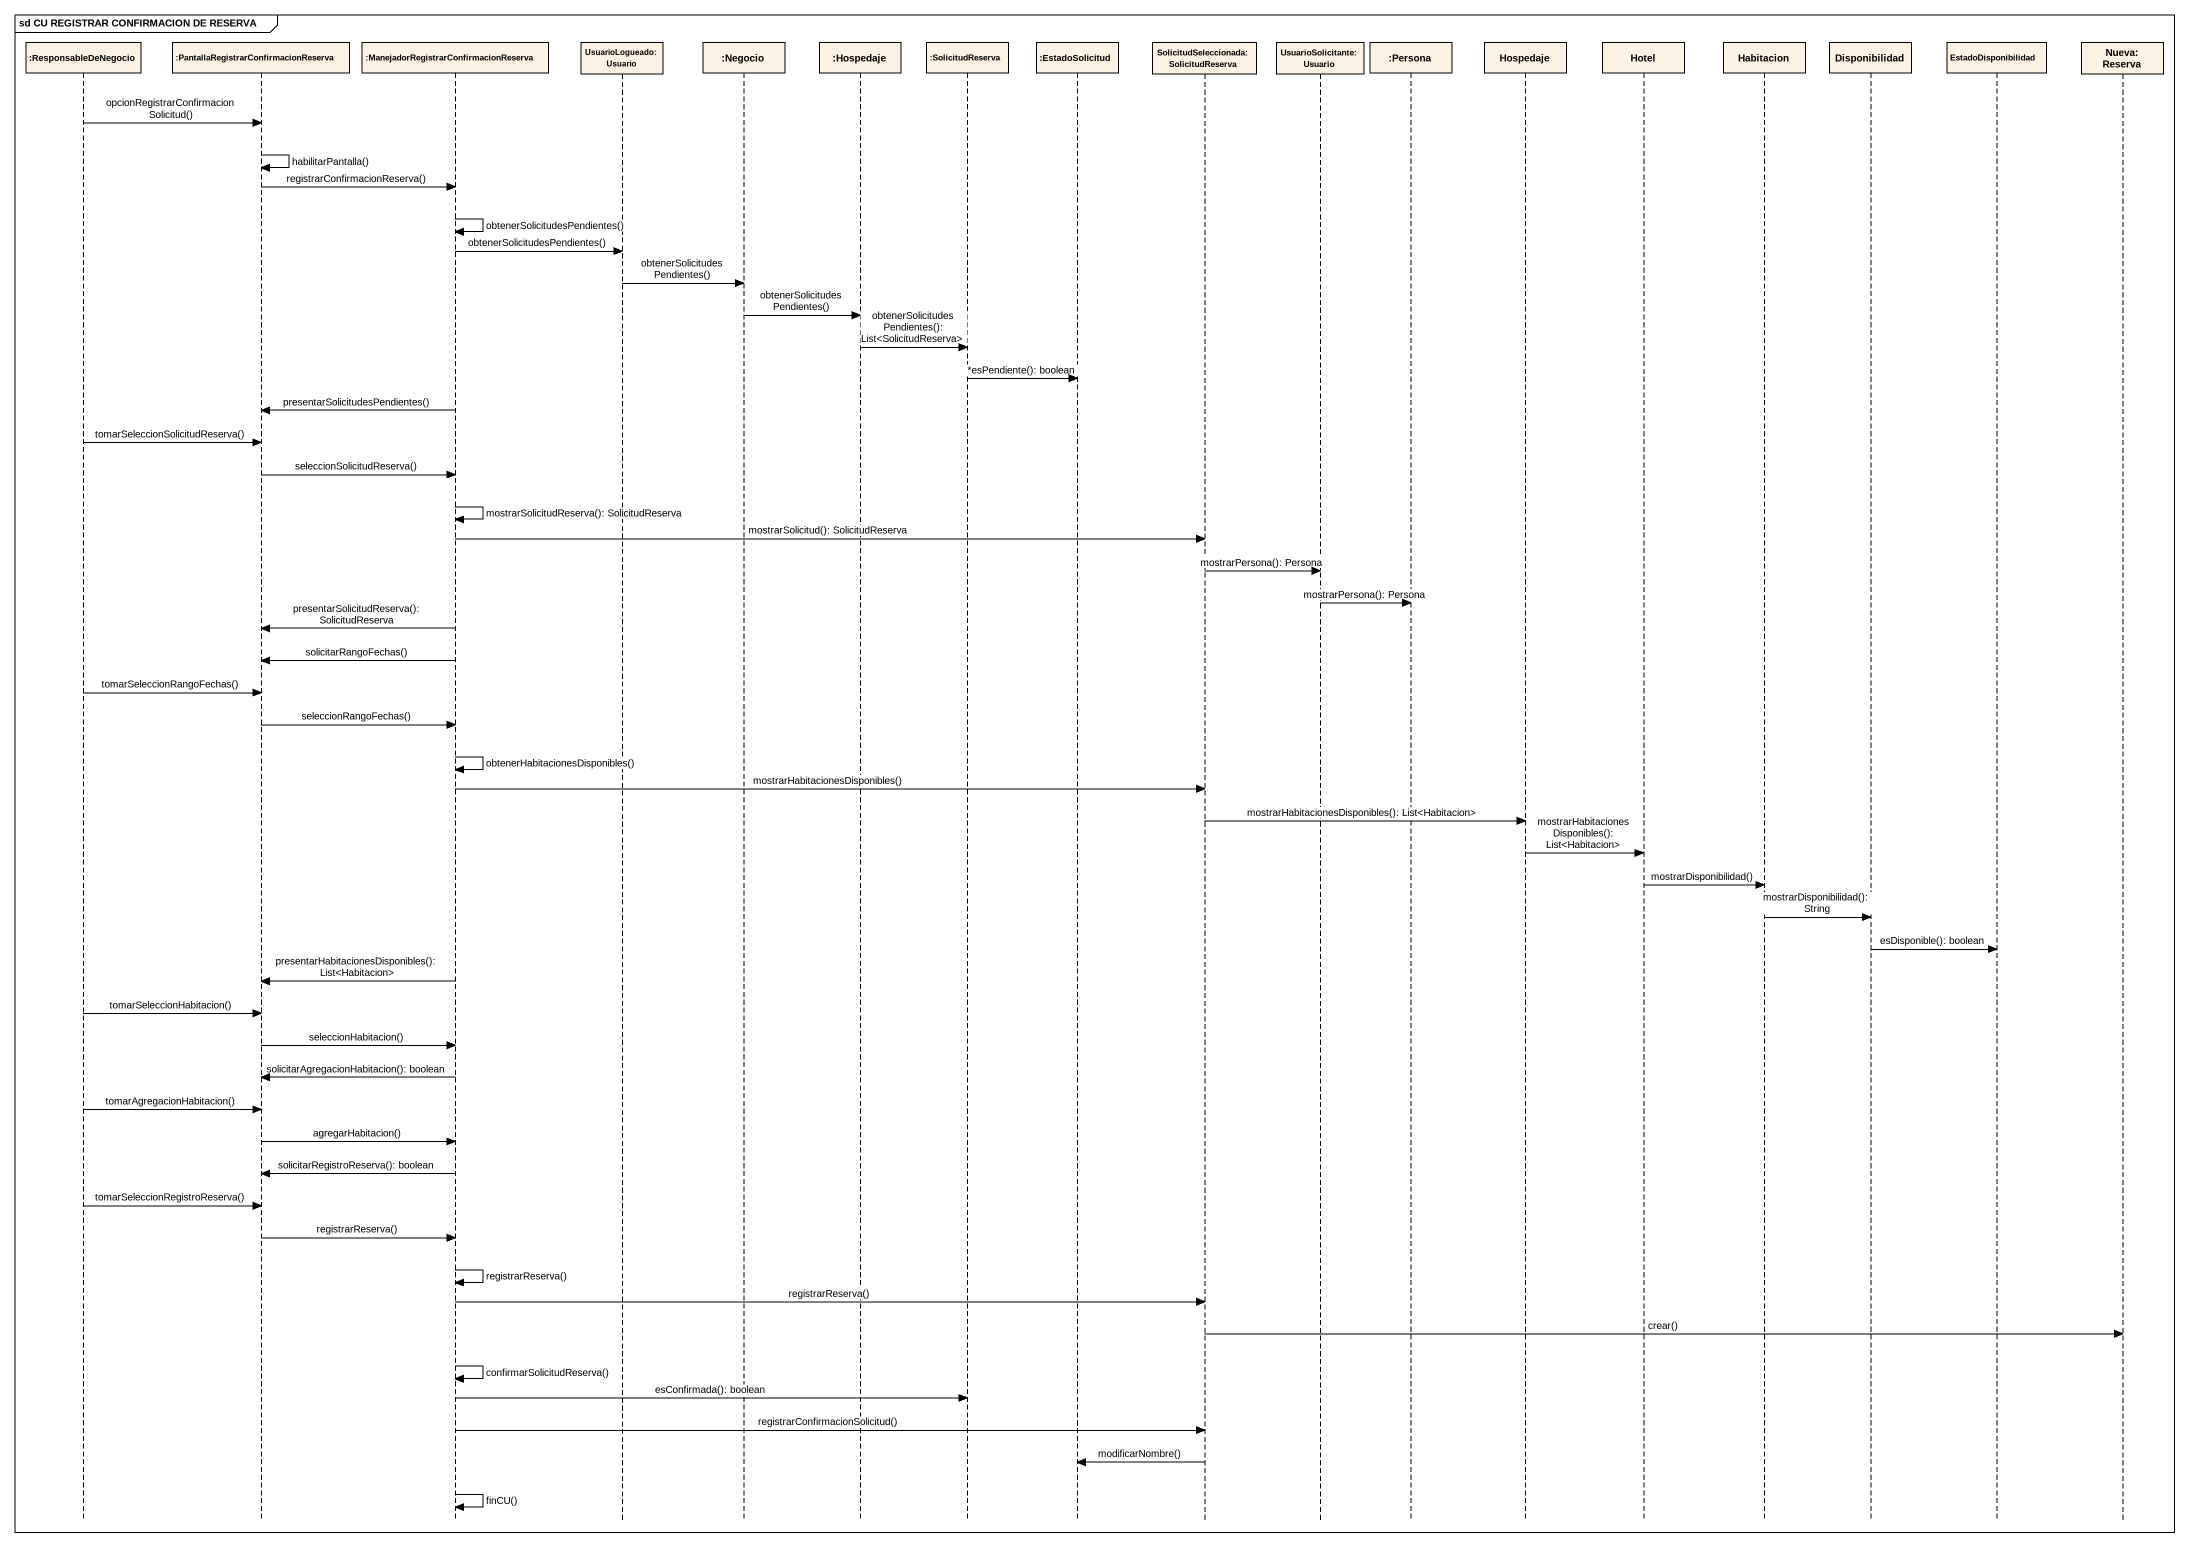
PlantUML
@startuml
mainframe sd CU REGISTRAR CONFIRMACION DE RESERVA
hide footbox
participant ":ResponsableDeNegocio" as ResponsableDeNegocio
participant ":PantallaRegistrarConfirmacionReserva" as PantallaRegistrarConfirmacio
participant ":ManejadorRegistrarConfirmacionReserva" as ManejadorRegistrarConfirmaci
participant "UsuarioLogueado: Usuario" as UsuarioLogueado_Usuario
participant ":Negocio" as Negocio
participant ":Hospedaje" as Hospedaje
participant ":SolicitudReserva" as SolicitudReserva
participant ":EstadoSolicitud" as EstadoSolicitud
participant "SolicitudSeleccionada: SolicitudReserva" as SolicitudSeleccionada
participant "UsuarioSolicitante: Usuario" as UsuarioSolicitante_Usuario
participant ":Persona" as Persona
participant "Hospedaje" as Hospedaje_2
participant Hotel
participant Habitacion
participant Disponibilidad
participant EstadoDisponibilidad
participant "Nueva: Reserva" as Nueva_Reserva

ResponsableDeNegocio -> PantallaRegistrarConfirmacio : opcionRegistrarConfirmacionSolicitud()
PantallaRegistrarConfirmacio -> PantallaRegistrarConfirmacio : habilitarPantalla()
PantallaRegistrarConfirmacio -> ManejadorRegistrarConfirmaci : registrarConfirmacionReserva()
ManejadorRegistrarConfirmaci -> ManejadorRegistrarConfirmaci : obtenerSolicitudesPendientes()
ManejadorRegistrarConfirmaci -> UsuarioLogueado_Usuario : obtenerSolicitudesPendientes()
UsuarioLogueado_Usuario -> Negocio : obtenerSolicitudesPendientes()
Negocio -> Hospedaje : obtenerSolicitudesPendientes()
Hospedaje -> SolicitudReserva : obtenerSolicitudesPendientes(): List<SolicitudReserva>
SolicitudReserva -> EstadoSolicitud : *esPendiente(): boolean
ManejadorRegistrarConfirmaci -> PantallaRegistrarConfirmacio : presentarSolicitudesPendientes()
ResponsableDeNegocio -> PantallaRegistrarConfirmacio : tomarSeleccionSolicitudReserva()
PantallaRegistrarConfirmacio -> ManejadorRegistrarConfirmaci : seleccionSolicitudReserva()
ManejadorRegistrarConfirmaci -> ManejadorRegistrarConfirmaci : mostrarSolicitudReserva(): SolicitudReserva
ManejadorRegistrarConfirmaci -> SolicitudSeleccionada : mostrarSolicitud(): SolicitudReserva
SolicitudSeleccionada -> UsuarioSolicitante_Usuario : mostrarPersona(): Persona
UsuarioSolicitante_Usuario -> Persona : mostrarPersona(): Persona
ManejadorRegistrarConfirmaci -> PantallaRegistrarConfirmacio : presentarSolicitudReserva(): SolicitudReserva
ManejadorRegistrarConfirmaci -> PantallaRegistrarConfirmacio : solicitarRangoFechas()
ResponsableDeNegocio -> PantallaRegistrarConfirmacio : tomarSeleccionRangoFechas()
PantallaRegistrarConfirmacio -> ManejadorRegistrarConfirmaci : seleccionRangoFechas()
ManejadorRegistrarConfirmaci -> ManejadorRegistrarConfirmaci : obtenerHabitacionesDisponibles()
ManejadorRegistrarConfirmaci -> SolicitudSeleccionada : mostrarHabitacionesDisponibles()
SolicitudSeleccionada -> Hospedaje_2 : mostrarHabitacionesDisponibles(): List<Habitacion>
Hospedaje_2 -> Hotel : mostrarHabitacionesDisponibles(): List<Habitacion>
Hotel -> Habitacion : mostrarDisponibilidad()
Habitacion -> Disponibilidad : mostrarDisponibilidad(): String
Disponibilidad -> EstadoDisponibilidad : esDisponible(): boolean
ManejadorRegistrarConfirmaci -> PantallaRegistrarConfirmacio : presentarHabitacionesDisponibles(): List<Habitacion>
ResponsableDeNegocio -> PantallaRegistrarConfirmacio : tomarSeleccionHabitacion()
PantallaRegistrarConfirmacio -> ManejadorRegistrarConfirmaci : seleccionHabitacion()
ManejadorRegistrarConfirmaci -> PantallaRegistrarConfirmacio : solicitarAgregacionHabitacion(): boolean
ResponsableDeNegocio -> PantallaRegistrarConfirmacio : tomarAgregacionHabitacion()
PantallaRegistrarConfirmacio -> ManejadorRegistrarConfirmaci : agregarHabitacion()
ManejadorRegistrarConfirmaci -> PantallaRegistrarConfirmacio : solicitarRegistroReserva(): boolean
ResponsableDeNegocio -> PantallaRegistrarConfirmacio : tomarSeleccionRegistroReserva()
PantallaRegistrarConfirmacio -> ManejadorRegistrarConfirmaci : registrarReserva()
ManejadorRegistrarConfirmaci -> ManejadorRegistrarConfirmaci : registrarReserva()
ManejadorRegistrarConfirmaci -> SolicitudSeleccionada : registrarReserva()
SolicitudSeleccionada -> Nueva_Reserva : crear()
ManejadorRegistrarConfirmaci -> ManejadorRegistrarConfirmaci : confirmarSolicitudReserva()
ManejadorRegistrarConfirmaci -> SolicitudReserva : esConfirmada(): boolean
ManejadorRegistrarConfirmaci -> SolicitudSeleccionada : registrarConfirmacionSolicitud()
SolicitudSeleccionada -> EstadoSolicitud : modificarNombre()
ManejadorRegistrarConfirmaci -> ManejadorRegistrarConfirmaci : finCU()
@enduml
